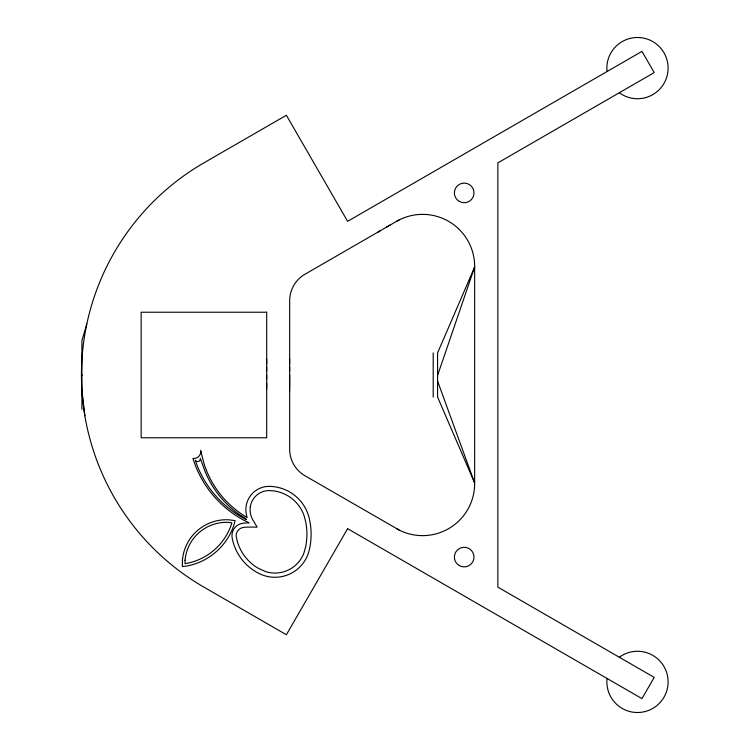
<?xml version="1.0" encoding="UTF-8"?>
<svg xmlns="http://www.w3.org/2000/svg" width="750" height="750" viewBox="0 0 750 750"><rect width="100%" height="100%" fill="white"/><g stroke="black" fill="none" stroke-linecap="round" stroke-linejoin="round"><path stroke-width="1.12" d="M81.909 391.903L81.909 391.416M81.909 375.834L81.909 374.869M607.069 678.469L606.966 679.322A30.619 30.619 0 0 0 641.953 712.181A30.619 30.619 0 0 0 665.953 670.613A30.619 30.619 0 0 0 620.006 656.747L619.312 657.253M86.794 324.066L81.909 340.716L81.909 409.284M437.587 375.422L474.647 267.037A52.05 52.05 0 0 0 396.572 221.344L304.969 274.237A30.619 30.619 0 0 0 289.659 300.75L289.659 449.25A30.619 30.619 0 0 0 304.969 475.763L399.188 530.062M377.906 232.116L380.297 230.738M386.559 227.128L390.038 225.122M396.572 221.344L399.188 219.938M619.312 92.747L620.006 93.253A30.619 30.619 0 0 0 665.953 79.388A30.619 30.619 0 0 0 641.953 37.819A30.619 30.619 0 0 0 606.966 70.678L607.069 71.531M437.587 381.122L474.647 482.962A52.05 52.05 0 0 1 396.572 528.656M200.878 451.369L204.094 463.941A96.037 96.037 0 0 0 247.181 517.575A24.891 24.891 0 0 1 245.878 509.494A23.241 23.241 0 0 1 269.475 486.366A41.55 41.55 0 0 1 309.206 518.137A68.419 68.419 0 0 1 309.206 550.312A35.259 35.259 0 0 1 259.725 573.825A50.034 50.034 0 0 1 232.153 537.984A12.516 12.516 0 0 1 242.934 523.237A50.559 50.559 0 0 1 249.131 522.863L242.597 519.534A105.497 105.497 0 0 1 192.909 458.391A7.022 7.022 0 0 0 200.878 451.369L200.784 450.281M81.909 390.084L84.872 415.856M433.2 352.894L433.2 397.087M289.659 359.081L289.659 363.741M289.659 367.041L289.659 370.875M289.659 375L289.659 388.791M289.659 390.384L289.659 390.919M266.691 359.081L266.691 363.741M266.691 367.041L266.691 370.875M266.691 375L266.691 379.125M266.691 382.959L266.691 388.791M266.691 312.225L266.691 437.775L141.15 437.775L141.15 312.225L266.691 312.225M182.438 559.978L182.363 566.597L186.797 566.016A61.528 61.528 0 0 0 233.972 524.934L235.153 520.622L228.581 519.788A44.119 44.119 0 0 0 182.438 559.978M185.044 560.203L185.006 563.625L186.319 563.447A58.913 58.913 0 0 0 231.487 524.109L231.844 522.825L228.45 522.394A41.503 41.503 0 0 0 185.044 560.203M250.275 507.009L250.106 510.487A20.672 20.672 0 0 0 252.769 519.788L257.156 527.137L249.131 527.081A46.35 46.35 0 0 0 243.956 527.362L242.334 527.644A8.287 8.287 0 0 0 236.175 536.081L237.103 540.684A45.816 45.816 0 0 0 258.384 568.35L265.828 571.688A31.031 31.031 0 0 0 303.694 553.697L305.663 546.844A64.2 64.2 0 0 0 305.663 521.606L303.928 515.212A37.312 37.312 0 0 0 269.438 490.584A19.022 19.022 0 0 0 250.266 507.009M474.647 267.037L437.587 352.894L437.587 397.087L474.647 482.962L474.647 267.037M347.616 528.675L286.378 634.744L203.925 587.137A244.959 244.959 0 0 1 203.925 162.853L286.378 115.256L347.616 221.325L641.962 51.384L654.216 72.6L497.869 162.863L497.869 587.137L654.216 677.4L641.962 698.616L347.616 528.675M246.188 519.544L243.384 518.109A103.875 103.875 0 0 1 196.838 464.728L195.244 460.144A2.719 2.719 0 0 0 200.353 458.466L204.975 471.169A97.669 97.669 0 0 0 240.319 515.156L245.85 518.653L246.188 519.544M459.291 201.394A9.797 9.797 0 0 0 473.991 192.909A9.797 9.797 0 0 0 459.291 184.425A9.797 9.797 0 0 0 459.291 201.394M459.291 565.575A9.797 9.797 0 0 0 473.991 557.091A9.797 9.797 0 0 0 459.291 548.606A9.797 9.797 0 0 0 459.291 565.575"/></g></svg>
